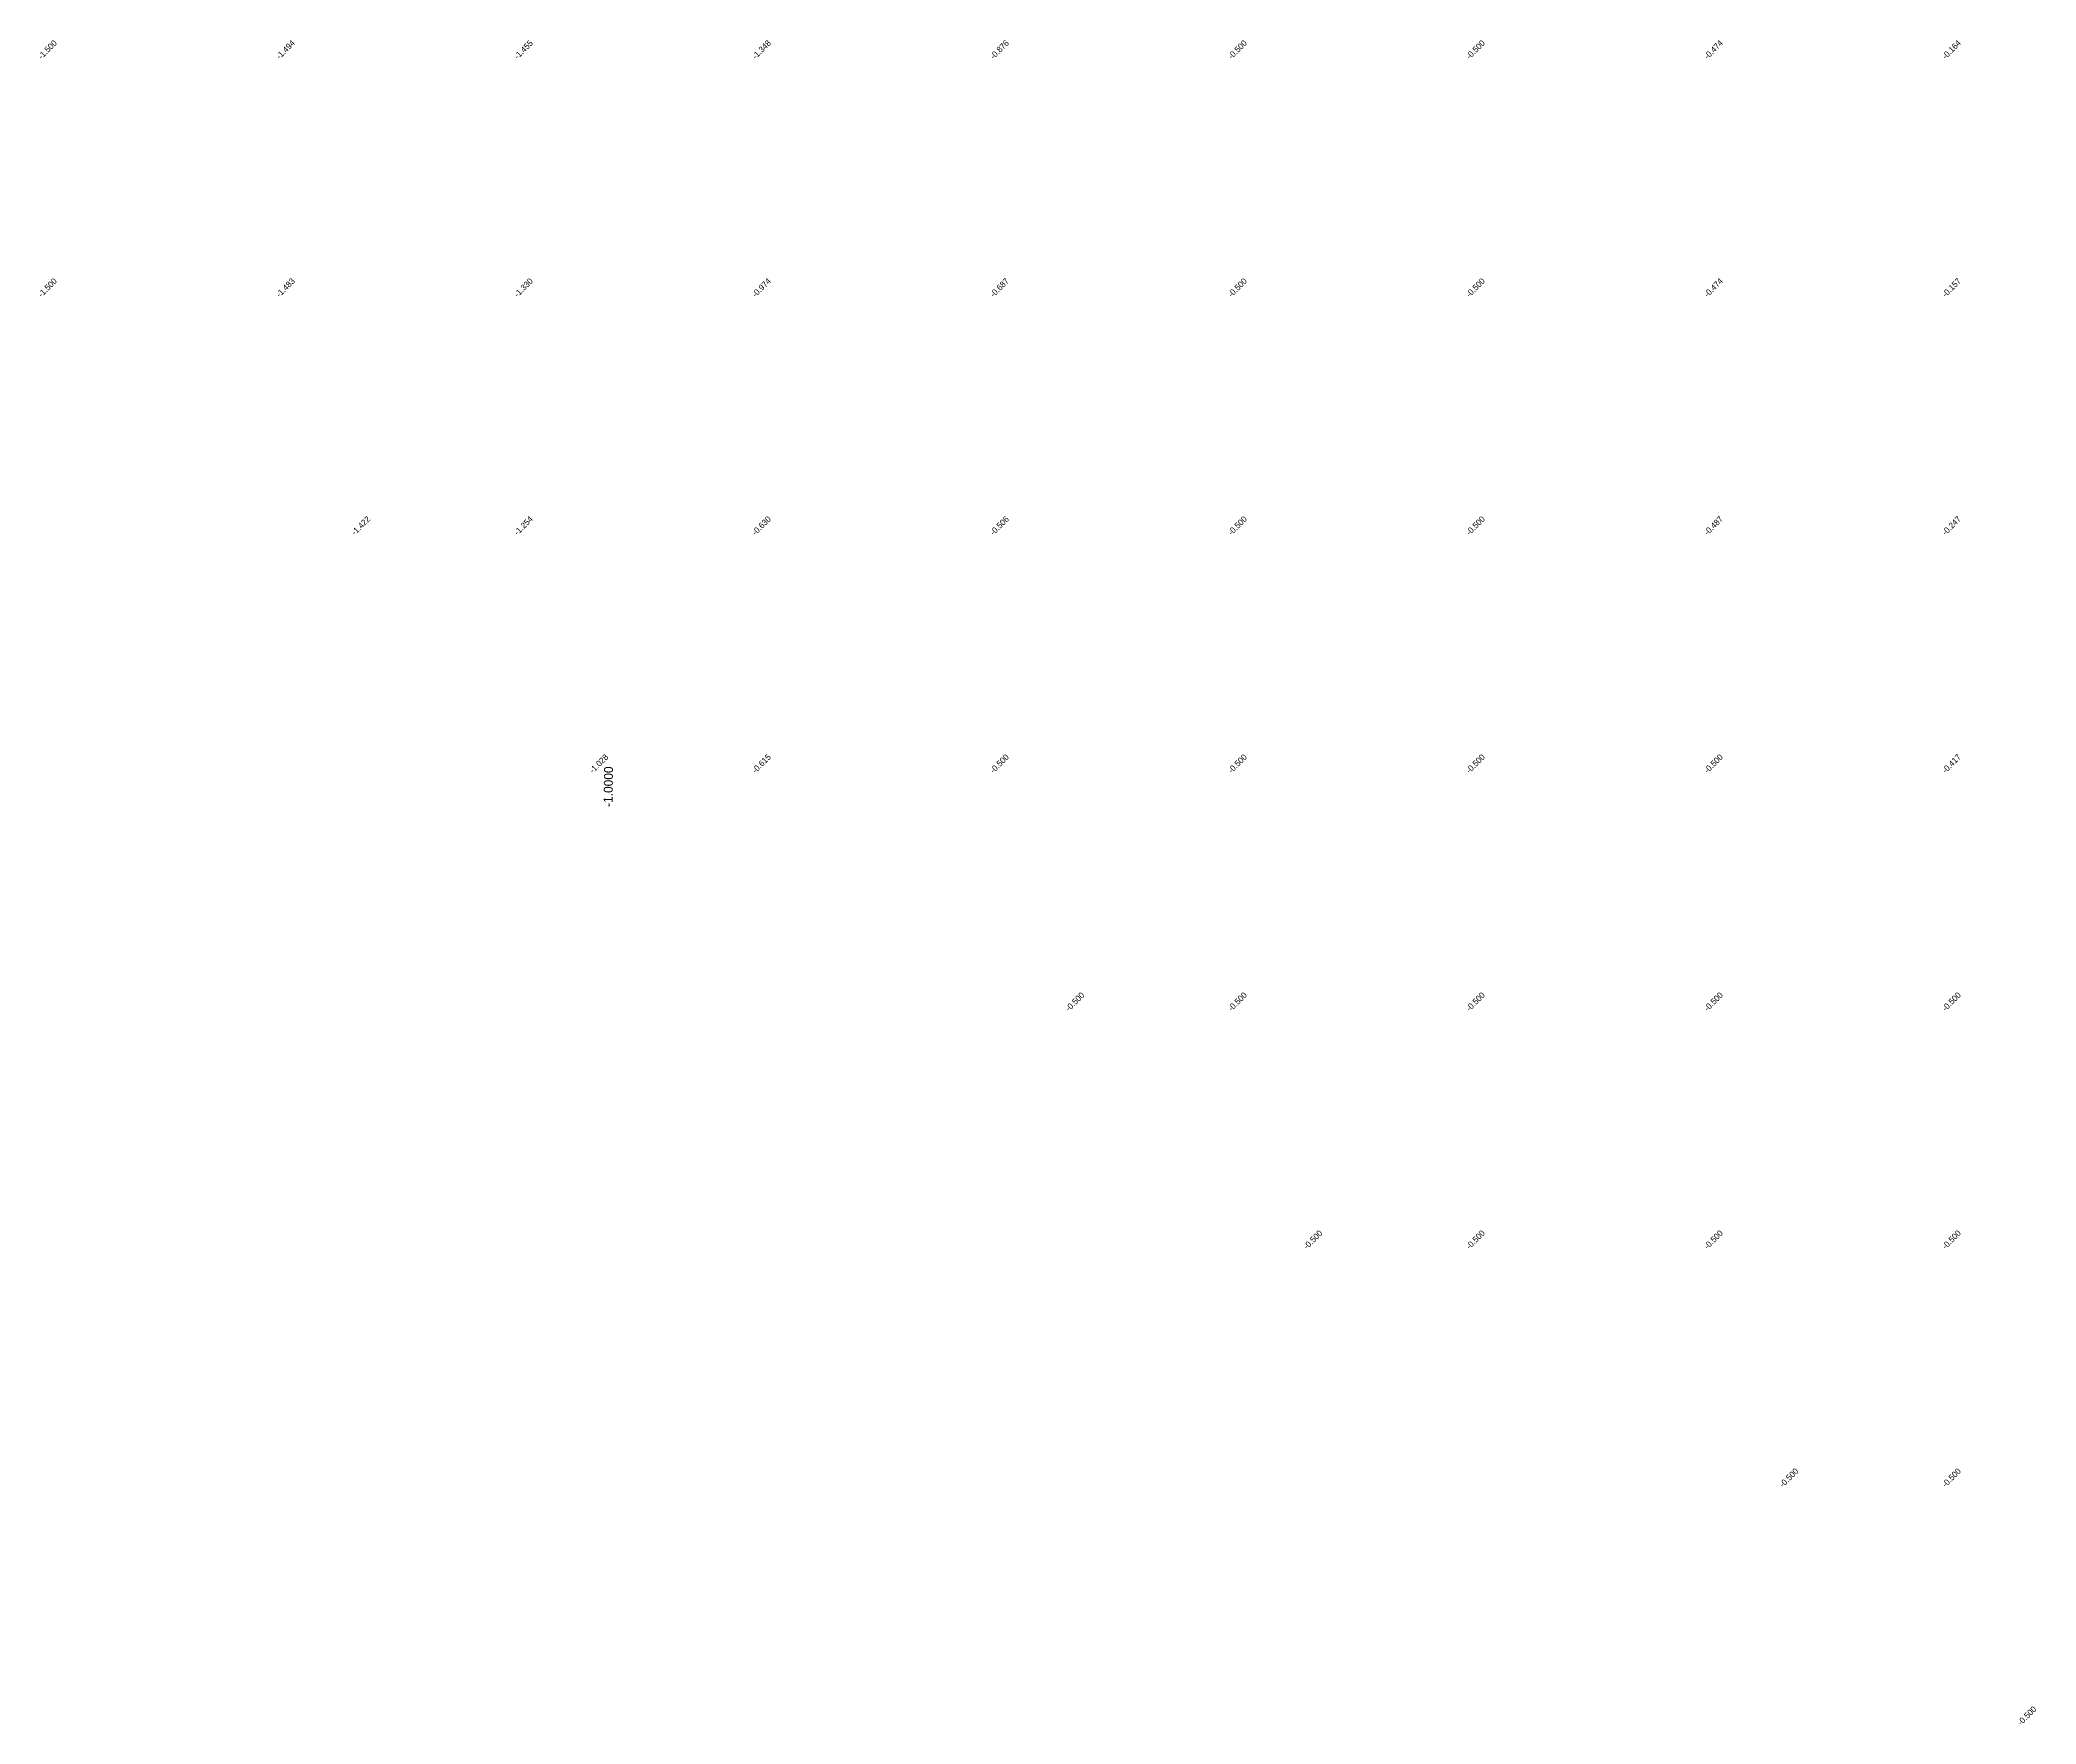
# Model space of a CAD drawing. Header units: metres. Extents: x 286386 to 287779, y 2079267 to 2080589.
# Drawn here: x 286559.4 to 286727.1, y 2079699.3 to 2079840.8 of the extents above; entities that cross this region are included whole.
import ezdxf
from ezdxf.enums import TextEntityAlignment as Align

# ---------------------------------------------------------------- set-up
doc = ezdxf.new("R2010")
doc.units = ezdxf.units.M
doc.header["$MEASUREMENT"] = 0
doc.layers.add('ESContAnn', color=231, linetype='Continuous')
doc.layers.add('ESElevation', color=150, linetype='Continuous')

msp = doc.modelspace()

# ---------------------------------------------------------------- texts
at = {"layer": 'ESContAnn'}
msp.add_text('-1.0000', height=0.75, rotation=89.1575, dxfattribs=at).set_placement((286607.13, 2079778.06), align=Align.MIDDLE_CENTER)
at = {"layer": 'ESElevation'}
for s, p in [('-1.500', (286560, 2079840)), ('-1.494', (286580, 2079840)), ('-1.455', (286600, 2079840)), ('-1.348', (286620, 2079840)), ('-0.876', (286640, 2079840)), ('-0.500', (286660, 2079840)), ('-0.500', (286680, 2079840)), ('-0.474', (286700, 2079840)), ('-0.164', (286720, 2079840)), ('-1.500', (286560, 2079820)), ('-1.483', (286580, 2079820)), ('-1.330', (286600, 2079820)), ('-0.974', (286620, 2079820)), ('-0.687', (286640, 2079820)), ('-0.500', (286660, 2079820)), ('-0.500', (286680, 2079820)), ('-0.474', (286700, 2079820)), ('-0.157', (286720, 2079820)), ('-1.422', (286586.34, 2079800)), ('-1.254', (286600, 2079800)), ('-0.630', (286620, 2079800)), ('-0.506', (286640, 2079800)), ('-0.500', (286660, 2079800)), ('-0.500', (286680, 2079800)), ('-0.487', (286700, 2079800)), ('-0.247', (286720, 2079800)), ('-1.028', (286606.34, 2079780)), ('-0.615', (286620, 2079780)), ('-0.500', (286640, 2079780)), ('-0.500', (286660, 2079780)), ('-0.500', (286680, 2079780)), ('-0.500', (286700, 2079780)), ('-0.417', (286720, 2079780)), ('-0.500', (286646.34, 2079760)), ('-0.500', (286660, 2079760)), ('-0.500', (286680, 2079760)), ('-0.500', (286700, 2079760)), ('-0.500', (286720, 2079760)), ('-0.500', (286666.34, 2079740)), ('-0.500', (286680, 2079740)), ('-0.500', (286700, 2079740)), ('-0.500', (286720, 2079740)), ('-0.500', (286706.34, 2079720)), ('-0.500', (286720, 2079720)), ('-0.500', (286726.34, 2079700))]:
    msp.add_text(s, height=0.5, rotation=45, dxfattribs=at).set_placement(p, align=Align.MIDDLE_CENTER)

doc.saveas('drawing.dxf')
